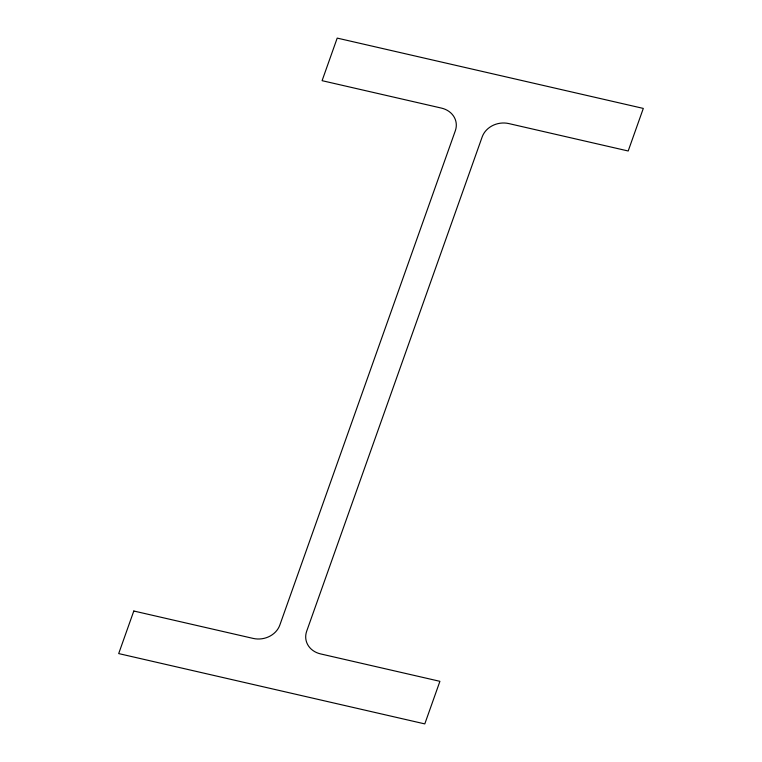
<?xml version="1.0" encoding="UTF-8"?>
<svg xmlns="http://www.w3.org/2000/svg" width="762" height="762" viewBox="0 0 762 762"><rect width="100%" height="100%" fill="white"/><g stroke="black" fill="none" stroke-linecap="round" stroke-linejoin="round"><path stroke-width="1.14" d="M133.807 611.01L118.691 653.586L424.796 723.9L439.912 681.323L320.545 653.901A21.336 18.479 -10.6 0 1 306.667 631.26L482.175 136.912A21.336 18.479 -10.6 0 1 508.826 123.577L628.193 150.99L643.309 108.414L337.204 38.1L322.088 80.677L441.455 108.099A21.336 18.479 -10.6 0 1 455.333 130.74L279.825 625.088A21.336 18.479 -10.6 0 1 253.175 638.423L133.807 611.01"/></g></svg>
